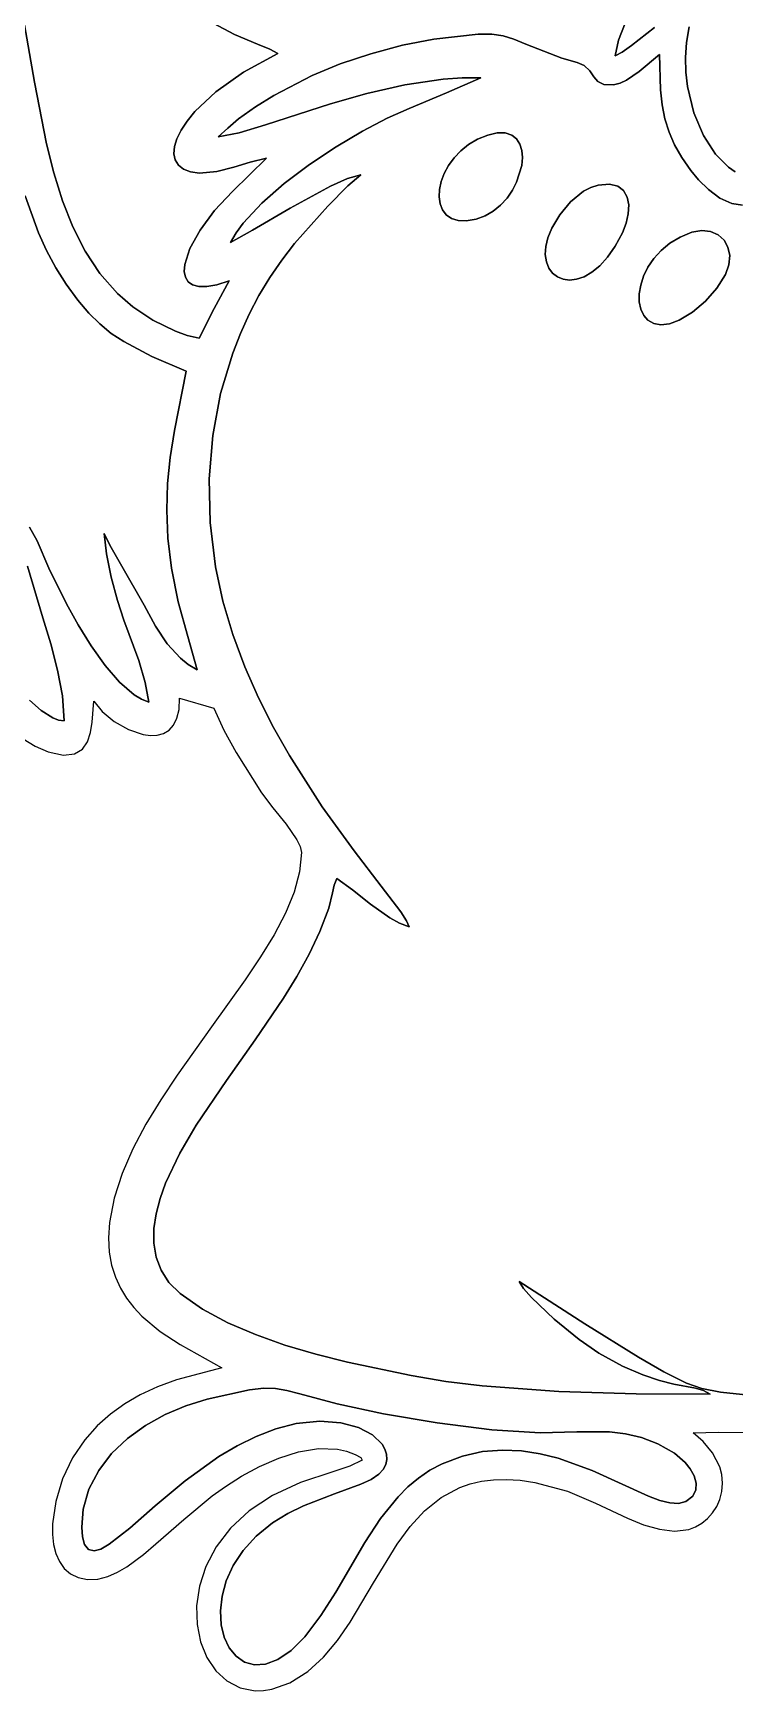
# Model space of a CAD drawing. Extents: x 1222 to 3994, y 2320 to 3800.
# Drawn here: x 2437.35 to 2446.37, y 3438.82 to 3460.13 of the extents above; entities that cross this region are included whole.
import ezdxf

# ---------------------------------------------------------------- set-up
doc = ezdxf.new("R2010")
doc.units = 0
doc.layers.add('layer_1', color=250, linetype='CONTINUOUS')

msp = doc.modelspace()

# ---------------------------------------------------------------- linework, layer by layer
at = {"layer": 'layer_1'}
for points in [[(2439.664, 3460.255), (2439.936, 3460.11), (2440.235, 3459.985), (2440.39, 3459.921), (2440.496, 3459.865), (2440.054, 3459.624), (2439.697, 3459.371), (2439.429, 3459.118), (2439.329, 3458.996), (2439.252, 3458.879), (2439.198, 3458.769), (2439.167, 3458.667), (2439.16, 3458.575), (2439.177, 3458.496), (2439.218, 3458.429), (2439.284, 3458.378), (2439.374, 3458.343), (2439.489, 3458.327), (2439.711, 3458.345), (2439.927, 3458.401), (2440.139, 3458.468), (2440.347, 3458.52), (2439.913, 3458.089), (2439.682, 3457.844), (2439.496, 3457.595), (2439.365, 3457.358), (2439.299, 3457.151), (2439.293, 3457.063), (2439.307, 3456.989), (2439.341, 3456.93), (2439.398, 3456.889), (2439.478, 3456.868), (2439.582, 3456.868), (2439.712, 3456.892), (2439.869, 3456.941), (2439.675, 3456.586), (2439.482, 3456.204), (2439.33, 3456.241), (2439.178, 3456.294), (2438.887, 3456.437), (2438.631, 3456.606), (2438.433, 3456.777), (2438.207, 3457.036), (2438.018, 3457.323), (2437.859, 3457.635), (2437.727, 3457.971), (2437.616, 3458.328), (2437.522, 3458.702), (2437.366, 3459.496), (2437.221, 3460.331)], [(2437.221, 3460.331), (2437.366, 3459.496), (2437.522, 3458.702), (2437.616, 3458.328), (2437.727, 3457.971), (2437.859, 3457.635), (2438.018, 3457.323), (2438.207, 3457.036), (2438.433, 3456.777), (2438.631, 3456.606), (2438.887, 3456.437), (2439.178, 3456.294), (2439.33, 3456.241), (2439.482, 3456.204), (2439.675, 3456.586), (2439.869, 3456.941), (2439.712, 3456.892), (2439.582, 3456.868), (2439.478, 3456.868), (2439.398, 3456.889), (2439.341, 3456.93), (2439.307, 3456.989), (2439.293, 3457.063), (2439.299, 3457.151), (2439.365, 3457.358), (2439.496, 3457.595), (2439.682, 3457.844), (2439.913, 3458.089), (2440.347, 3458.52), (2440.139, 3458.468), (2439.927, 3458.401), (2439.711, 3458.345), (2439.489, 3458.327), (2439.374, 3458.343), (2439.284, 3458.378), (2439.218, 3458.429), (2439.177, 3458.496), (2439.16, 3458.575), (2439.167, 3458.667), (2439.198, 3458.769), (2439.252, 3458.879), (2439.329, 3458.996), (2439.429, 3459.118), (2439.697, 3459.371), (2440.054, 3459.624), (2440.496, 3459.865), (2440.39, 3459.921), (2440.235, 3459.985), (2439.936, 3460.11), (2439.664, 3460.255)], [(2445.334, 3460.196), (2445.04, 3459.967), (2444.919, 3459.883), (2444.827, 3459.833), (2444.873, 3460.035), (2444.959, 3460.253)], [(2444.959, 3460.253), (2444.873, 3460.035), (2444.827, 3459.833), (2444.919, 3459.883), (2445.04, 3459.967), (2445.334, 3460.196)], [(2446.371, 3458.344), (2446.286, 3458.401), (2446.119, 3458.571), (2445.965, 3458.809), (2445.84, 3459.103), (2445.758, 3459.441), (2445.737, 3459.623), (2445.733, 3459.812), (2445.747, 3460.007), (2445.78, 3460.205)], [(2445.78, 3460.205), (2445.747, 3460.007), (2445.733, 3459.812), (2445.737, 3459.623), (2445.758, 3459.441), (2445.84, 3459.103), (2445.965, 3458.809), (2446.119, 3458.571), (2446.286, 3458.401), (2446.371, 3458.344)], [(2446.746, 3442.594), (2446.182, 3442.654), (2445.943, 3442.703), (2445.744, 3442.772), (2445.456, 3442.917), (2445.127, 3443.106), (2444.437, 3443.535), (2443.594, 3444.08), (2443.651, 3443.989), (2443.754, 3443.871), (2444.044, 3443.596), (2444.366, 3443.332), (2444.618, 3443.155), (2444.922, 3442.992), (2445.182, 3442.879), (2445.4, 3442.805), (2445.584, 3442.759), (2445.86, 3442.706), (2445.963, 3442.676), (2446.049, 3442.63), (2445.099, 3442.634), (2444.104, 3442.664), (2443.121, 3442.736), (2442.652, 3442.794), (2442.207, 3442.868), (2441.39, 3443.042), (2440.983, 3443.145), (2440.586, 3443.262), (2440.207, 3443.396), (2439.852, 3443.549), (2439.528, 3443.724), (2439.241, 3443.924), (2439.096, 3444.066), (2438.994, 3444.223), (2438.93, 3444.392), (2438.901, 3444.571), (2438.902, 3444.758), (2438.931, 3444.95), (2438.982, 3445.145), (2439.053, 3445.341), (2439.235, 3445.726), (2439.447, 3446.087), (2439.836, 3446.662), (2440.202, 3447.183), (2440.569, 3447.721), (2440.74, 3447.999), (2440.898, 3448.284), (2441.035, 3448.577), (2441.149, 3448.879), (2441.195, 3449.075), (2441.219, 3449.173), (2441.251, 3449.259), (2441.453, 3449.115), (2441.686, 3448.929), (2441.934, 3448.753), (2442.059, 3448.685), (2442.183, 3448.638), (2442.149, 3448.716), (2442.074, 3448.831), (2441.823, 3449.161), (2441.474, 3449.614), (2441.066, 3450.178), (2440.643, 3450.839), (2440.438, 3451.201), (2440.245, 3451.582), (2440.069, 3451.981), (2439.915, 3452.396), (2439.789, 3452.824), (2439.694, 3453.265), (2439.626, 3453.834), (2439.614, 3454.397), (2439.659, 3454.952), (2439.759, 3455.492), (2439.915, 3456.013), (2440.013, 3456.266), (2440.126, 3456.512), (2440.251, 3456.752), (2440.391, 3456.984), (2440.544, 3457.208), (2440.71, 3457.423), (2441.136, 3457.9), (2441.392, 3458.163), (2441.56, 3458.305), (2441.391, 3458.256), (2441.17, 3458.157), (2440.653, 3457.876), (2440.171, 3457.592), (2439.887, 3457.436), (2439.959, 3457.558), (2440.051, 3457.684), (2440.287, 3457.94), (2440.577, 3458.194), (2440.902, 3458.439), (2441.243, 3458.666), (2441.583, 3458.867), (2441.901, 3459.033), (2442.181, 3459.155), (2442.662, 3459.359), (2443.104, 3459.551), (2442.863, 3459.552), (2442.618, 3459.536), (2442.125, 3459.463), (2441.638, 3459.35), (2441.17, 3459.215), (2440.338, 3458.945), (2439.999, 3458.845), (2439.729, 3458.792), (2439.729, 3458.792), (2439.854, 3458.904), (2439.99, 3459.025), (2440.208, 3459.179), (2440.444, 3459.326), (2440.937, 3459.582), (2441.296, 3459.729), (2441.689, 3459.861), (2442.097, 3459.97), (2442.499, 3460.047), (2443.067, 3460.113), (2443.246, 3460.113), (2443.391, 3460.09), (2443.526, 3460.048), (2443.679, 3459.985), (2444.142, 3459.804), (2444.339, 3459.748), (2444.431, 3459.708), (2444.504, 3459.643), (2444.555, 3459.564), (2444.607, 3459.502), (2444.683, 3459.465), (2444.809, 3459.463), (2444.891, 3459.484), (2444.975, 3459.522), (2445.138, 3459.634), (2445.398, 3459.853), (2445.409, 3459.398), (2445.431, 3459.203), (2445.468, 3459.024), (2445.521, 3458.854), (2445.593, 3458.691), (2445.686, 3458.527), (2445.801, 3458.359), (2445.9, 3458.24), (2446.028, 3458.114), (2446.174, 3458.004), (2446.328, 3457.937), (2446.463, 3457.916)], [(2446.463, 3457.916), (2446.328, 3457.937), (2446.174, 3458.004), (2446.028, 3458.114), (2445.9, 3458.24), (2445.801, 3458.359), (2445.686, 3458.527), (2445.593, 3458.691), (2445.521, 3458.854), (2445.468, 3459.024), (2445.431, 3459.203), (2445.409, 3459.398), (2445.398, 3459.853), (2445.138, 3459.634), (2444.975, 3459.522), (2444.891, 3459.484), (2444.809, 3459.463), (2444.683, 3459.465), (2444.607, 3459.502), (2444.555, 3459.564), (2444.504, 3459.643), (2444.431, 3459.708), (2444.339, 3459.748), (2444.142, 3459.804), (2443.679, 3459.985), (2443.526, 3460.048), (2443.391, 3460.09), (2443.246, 3460.113), (2443.067, 3460.113), (2442.499, 3460.047), (2442.097, 3459.97), (2441.689, 3459.861), (2441.296, 3459.729), (2440.937, 3459.582), (2440.444, 3459.326), (2440.208, 3459.179), (2439.99, 3459.025), (2439.854, 3458.904), (2439.729, 3458.792), (2439.729, 3458.792), (2439.999, 3458.845), (2440.338, 3458.945), (2441.17, 3459.215), (2441.638, 3459.35), (2442.125, 3459.463), (2442.618, 3459.536), (2442.863, 3459.552), (2443.104, 3459.551), (2442.662, 3459.359), (2442.181, 3459.155), (2441.901, 3459.033), (2441.583, 3458.867), (2441.243, 3458.666), (2440.902, 3458.439), (2440.577, 3458.194), (2440.287, 3457.94), (2440.051, 3457.684), (2439.959, 3457.558), (2439.887, 3457.436), (2440.171, 3457.592), (2440.653, 3457.876), (2441.17, 3458.157), (2441.391, 3458.256), (2441.56, 3458.305), (2441.392, 3458.163), (2441.136, 3457.9), (2440.71, 3457.423), (2440.544, 3457.208), (2440.391, 3456.984), (2440.251, 3456.752), (2440.126, 3456.512), (2440.013, 3456.266), (2439.915, 3456.013), (2439.759, 3455.492), (2439.659, 3454.952), (2439.614, 3454.397), (2439.626, 3453.834), (2439.694, 3453.265), (2439.789, 3452.824), (2439.915, 3452.396), (2440.069, 3451.981), (2440.245, 3451.582), (2440.438, 3451.201), (2440.643, 3450.839), (2441.066, 3450.178), (2441.474, 3449.614), (2441.823, 3449.161), (2442.074, 3448.831), (2442.149, 3448.716), (2442.183, 3448.638), (2442.059, 3448.685), (2441.934, 3448.753), (2441.686, 3448.929), (2441.453, 3449.115), (2441.251, 3449.259), (2441.219, 3449.173), (2441.195, 3449.075), (2441.149, 3448.879), (2441.035, 3448.577), (2440.898, 3448.284), (2440.74, 3447.999), (2440.569, 3447.721), (2440.202, 3447.183), (2439.836, 3446.662), (2439.447, 3446.087), (2439.235, 3445.726), (2439.053, 3445.341), (2438.982, 3445.145), (2438.931, 3444.95), (2438.902, 3444.758), (2438.901, 3444.571), (2438.93, 3444.392), (2438.994, 3444.223), (2439.096, 3444.066), (2439.241, 3443.924), (2439.528, 3443.724), (2439.852, 3443.549), (2440.207, 3443.396), (2440.586, 3443.262), (2440.983, 3443.145), (2441.39, 3443.042), (2442.207, 3442.868), (2442.652, 3442.794), (2443.121, 3442.736), (2444.104, 3442.664), (2445.099, 3442.634), (2446.049, 3442.63), (2445.963, 3442.676), (2445.86, 3442.706), (2445.584, 3442.759), (2445.4, 3442.805), (2445.182, 3442.879), (2444.922, 3442.992), (2444.618, 3443.155), (2444.366, 3443.332), (2444.044, 3443.596), (2443.754, 3443.871), (2443.651, 3443.989), (2443.594, 3444.08), (2444.437, 3443.535), (2445.127, 3443.106), (2445.456, 3442.917), (2445.744, 3442.772), (2445.943, 3442.703), (2446.182, 3442.654), (2446.746, 3442.594)], [(2437.246, 3458.035), (2437.419, 3457.559), (2437.523, 3457.331), (2437.641, 3457.11), (2437.774, 3456.897), (2437.923, 3456.692), (2438.064, 3456.527), (2438.207, 3456.387), (2438.355, 3456.266), (2438.514, 3456.16), (2438.874, 3455.971), (2439.318, 3455.78), (2439.167, 3455.017), (2439.113, 3454.672), (2439.078, 3454.335), (2439.067, 3453.993), (2439.082, 3453.635), (2439.13, 3453.247), (2439.212, 3452.816), (2439.336, 3452.368), (2439.458, 3451.94), (2439.343, 3452.011), (2439.242, 3452.09), (2439.071, 3452.276), (2438.923, 3452.502), (2438.777, 3452.774), (2438.49, 3453.275), (2438.338, 3453.542), (2438.264, 3453.694), (2438.293, 3453.433), (2438.355, 3453.132), (2438.434, 3452.833), (2438.516, 3452.579), (2438.707, 3452.062), (2438.792, 3451.78), (2438.836, 3451.527), (2438.744, 3451.563), (2438.65, 3451.618), (2438.461, 3451.781), (2438.275, 3451.998), (2438.096, 3452.25), (2437.93, 3452.519), (2437.78, 3452.788), (2437.554, 3453.249), (2437.403, 3453.598), (2437.302, 3453.776)], [(2437.302, 3453.776), (2437.403, 3453.598), (2437.554, 3453.249), (2437.78, 3452.788), (2437.93, 3452.519), (2438.096, 3452.25), (2438.275, 3451.998), (2438.461, 3451.781), (2438.65, 3451.618), (2438.744, 3451.563), (2438.836, 3451.527), (2438.792, 3451.78), (2438.707, 3452.062), (2438.516, 3452.579), (2438.434, 3452.833), (2438.355, 3453.132), (2438.293, 3453.433), (2438.264, 3453.694), (2438.338, 3453.542), (2438.49, 3453.275), (2438.777, 3452.774), (2438.923, 3452.502), (2439.071, 3452.276), (2439.242, 3452.09), (2439.343, 3452.011), (2439.458, 3451.94), (2439.336, 3452.368), (2439.212, 3452.816), (2439.13, 3453.247), (2439.082, 3453.635), (2439.067, 3453.993), (2439.078, 3454.335), (2439.113, 3454.672), (2439.167, 3455.017), (2439.318, 3455.78), (2438.874, 3455.971), (2438.514, 3456.16), (2438.355, 3456.266), (2438.207, 3456.387), (2438.064, 3456.527), (2437.923, 3456.692), (2437.774, 3456.897), (2437.641, 3457.11), (2437.523, 3457.331), (2437.419, 3457.559), (2437.246, 3458.035)], [(2437.279, 3453.273), (2437.473, 3452.611), (2437.576, 3452.274), (2437.665, 3451.937), (2437.727, 3451.606), (2437.748, 3451.285), (2437.676, 3451.296), (2437.603, 3451.323), (2437.453, 3451.417), (2437.302, 3451.553)], [(2437.302, 3451.553), (2437.453, 3451.417), (2437.603, 3451.323), (2437.676, 3451.296), (2437.748, 3451.285), (2437.727, 3451.606), (2437.665, 3451.937), (2437.576, 3452.274), (2437.473, 3452.611), (2437.279, 3453.273)], [(2437.222, 3451.053), (2437.375, 3450.958), (2437.543, 3450.887), (2437.739, 3450.845), (2437.882, 3450.86), (2437.983, 3450.92), (2438.049, 3451.015), (2438.089, 3451.135), (2438.11, 3451.269), (2438.13, 3451.538), (2438.237, 3451.404), (2438.391, 3451.277), (2438.574, 3451.173), (2438.765, 3451.109), (2438.858, 3451.097), (2438.946, 3451.101), (2439.026, 3451.123), (2439.097, 3451.165), (2439.155, 3451.23), (2439.198, 3451.318), (2439.225, 3451.433), (2439.231, 3451.576), (2439.672, 3451.449), (2439.801, 3451.164), (2439.957, 3450.879), (2440.286, 3450.361), (2440.432, 3450.166), (2440.6, 3449.956), (2440.739, 3449.757), (2440.781, 3449.669), (2440.797, 3449.595), (2440.774, 3449.345), (2440.704, 3449.085), (2440.592, 3448.815), (2440.446, 3448.536), (2440.271, 3448.25), (2440.074, 3447.956), (2439.642, 3447.351), (2439.2, 3446.73), (2438.991, 3446.415), (2438.8, 3446.099), (2438.631, 3445.782), (2438.493, 3445.465), (2438.391, 3445.15), (2438.332, 3444.837), (2438.319, 3444.639), (2438.329, 3444.456), (2438.359, 3444.288), (2438.407, 3444.134), (2438.471, 3443.992), (2438.551, 3443.862), (2438.643, 3443.743), (2438.747, 3443.633), (2438.981, 3443.437), (2439.24, 3443.267), (2439.773, 3442.968), (2439.193, 3442.813), (2438.948, 3442.724), (2438.727, 3442.623), (2438.527, 3442.507), (2438.345, 3442.374), (2438.175, 3442.221), (2438.014, 3442.045), (2437.856, 3441.812), (2437.729, 3441.54), (2437.642, 3441.251), (2437.6, 3440.963), (2437.6, 3440.827), (2437.613, 3440.698), (2437.642, 3440.581), (2437.688, 3440.477), (2437.75, 3440.389), (2437.831, 3440.32), (2437.931, 3440.272), (2438.05, 3440.248), (2438.18, 3440.253), (2438.309, 3440.287), (2438.434, 3440.342), (2438.554, 3440.412), (2438.767, 3440.571), (2438.927, 3440.707), (2439.285, 3441.018), (2439.651, 3441.323), (2439.822, 3441.445), (2440.027, 3441.574), (2440.258, 3441.699), (2440.506, 3441.807), (2440.762, 3441.888), (2441.017, 3441.931), (2441.262, 3441.923), (2441.377, 3441.897), (2441.487, 3441.855), (2441.56, 3441.815), (2441.576, 3441.782), (2441.418, 3441.705), (2441.203, 3441.63), (2440.786, 3441.495), (2440.425, 3441.327), (2440.127, 3441.129), (2439.887, 3440.906), (2439.703, 3440.666), (2439.571, 3440.415), (2439.488, 3440.161), (2439.451, 3439.911), (2439.457, 3439.67), (2439.502, 3439.446), (2439.583, 3439.245), (2439.697, 3439.075), (2439.841, 3438.943), (2440.011, 3438.854), (2440.204, 3438.816), (2440.309, 3438.819), (2440.418, 3438.836), (2440.648, 3438.921), (2440.879, 3439.066), (2441.082, 3439.25), (2441.262, 3439.463), (2441.425, 3439.698), (2441.725, 3440.203), (2442.028, 3440.701), (2442.195, 3440.929), (2442.381, 3441.131), (2442.592, 3441.301), (2442.832, 3441.43), (2442.966, 3441.477), (2443.11, 3441.51), (2443.264, 3441.53), (2443.429, 3441.534), (2443.606, 3441.523), (2443.796, 3441.495), (2444.218, 3441.383), (2444.577, 3441.227), (2444.985, 3441.035), (2445.194, 3440.952), (2445.398, 3440.893), (2445.593, 3440.868), (2445.773, 3440.89), (2445.86, 3440.923), (2445.942, 3440.97), (2446.016, 3441.031), (2446.081, 3441.103), (2446.134, 3441.186), (2446.175, 3441.278), (2446.2, 3441.38), (2446.209, 3441.488), (2446.199, 3441.596), (2446.172, 3441.697), (2446.08, 3441.875), (2445.958, 3442.021), (2445.832, 3442.132), (2446.156, 3442.143), (2446.523, 3442.136)]]:
    msp.add_lwpolyline(points, dxfattribs=at)
for points in [[(2443.191, 3458.815), (2443.314, 3458.843), (2443.417, 3458.842), (2443.499, 3458.815), (2443.561, 3458.767), (2443.605, 3458.7), (2443.63, 3458.619), (2443.637, 3458.525), (2443.628, 3458.424), (2443.563, 3458.211), (2443.508, 3458.106), (2443.439, 3458.006), (2443.357, 3457.916), (2443.263, 3457.838), (2443.158, 3457.776), (2443.041, 3457.734), (2442.916, 3457.713), (2442.81, 3457.717), (2442.724, 3457.744), (2442.657, 3457.791), (2442.609, 3457.855), (2442.579, 3457.932), (2442.567, 3458.02), (2442.572, 3458.117), (2442.595, 3458.218), (2442.633, 3458.321), (2442.688, 3458.423), (2442.759, 3458.521), (2442.845, 3458.612), (2442.946, 3458.694), (2443.061, 3458.762), (2443.191, 3458.815)], [(2443.191, 3458.815), (2443.061, 3458.762), (2442.946, 3458.694), (2442.845, 3458.612), (2442.759, 3458.521), (2442.688, 3458.423), (2442.633, 3458.321), (2442.595, 3458.218), (2442.572, 3458.117), (2442.567, 3458.02), (2442.579, 3457.932), (2442.609, 3457.855), (2442.657, 3457.791), (2442.724, 3457.744), (2442.81, 3457.717), (2442.916, 3457.713), (2443.041, 3457.734), (2443.158, 3457.776), (2443.263, 3457.838), (2443.357, 3457.916), (2443.439, 3458.006), (2443.508, 3458.106), (2443.563, 3458.211), (2443.628, 3458.424), (2443.637, 3458.525), (2443.63, 3458.619), (2443.605, 3458.7), (2443.561, 3458.767), (2443.499, 3458.815), (2443.417, 3458.842), (2443.314, 3458.843), (2443.191, 3458.815)], [(2444.612, 3458.173), (2444.754, 3458.184), (2444.861, 3458.158), (2444.937, 3458.101), (2444.983, 3458.018), (2445.003, 3457.917), (2444.997, 3457.802), (2444.969, 3457.681), (2444.921, 3457.56), (2444.828, 3457.388), (2444.73, 3457.247), (2444.63, 3457.136), (2444.529, 3457.052), (2444.429, 3456.995), (2444.333, 3456.962), (2444.243, 3456.952), (2444.16, 3456.963), (2444.087, 3456.993), (2444.025, 3457.042), (2443.977, 3457.106), (2443.945, 3457.186), (2443.931, 3457.278), (2443.936, 3457.382), (2443.963, 3457.495), (2444.013, 3457.617), (2444.117, 3457.79), (2444.254, 3457.958), (2444.421, 3458.094), (2444.514, 3458.142), (2444.612, 3458.173)], [(2444.612, 3458.173), (2444.514, 3458.142), (2444.421, 3458.094), (2444.254, 3457.958), (2444.117, 3457.79), (2444.013, 3457.617), (2443.963, 3457.495), (2443.936, 3457.382), (2443.931, 3457.278), (2443.945, 3457.186), (2443.977, 3457.106), (2444.025, 3457.042), (2444.087, 3456.993), (2444.16, 3456.963), (2444.243, 3456.952), (2444.333, 3456.962), (2444.429, 3456.995), (2444.529, 3457.052), (2444.63, 3457.136), (2444.73, 3457.247), (2444.828, 3457.388), (2444.921, 3457.56), (2444.969, 3457.681), (2444.997, 3457.802), (2445.003, 3457.917), (2444.983, 3458.018), (2444.937, 3458.101), (2444.861, 3458.158), (2444.754, 3458.184), (2444.612, 3458.173)], [(2445.814, 3457.566), (2445.941, 3457.588), (2446.054, 3457.576), (2446.151, 3457.534), (2446.227, 3457.466), (2446.278, 3457.376), (2446.301, 3457.269), (2446.291, 3457.149), (2446.245, 3457.021), (2446.136, 3456.849), (2445.99, 3456.682), (2445.824, 3456.538), (2445.653, 3456.435), (2445.525, 3456.39), (2445.415, 3456.378), (2445.324, 3456.394), (2445.25, 3456.435), (2445.195, 3456.497), (2445.157, 3456.577), (2445.139, 3456.671), (2445.139, 3456.775), (2445.157, 3456.887), (2445.194, 3457.002), (2445.25, 3457.117), (2445.325, 3457.229), (2445.418, 3457.333), (2445.531, 3457.426), (2445.663, 3457.505), (2445.814, 3457.566)], [(2445.814, 3457.566), (2445.663, 3457.505), (2445.531, 3457.426), (2445.418, 3457.333), (2445.325, 3457.229), (2445.25, 3457.117), (2445.194, 3457.002), (2445.157, 3456.887), (2445.139, 3456.775), (2445.139, 3456.671), (2445.157, 3456.577), (2445.195, 3456.497), (2445.25, 3456.435), (2445.324, 3456.394), (2445.415, 3456.378), (2445.525, 3456.39), (2445.653, 3456.435), (2445.824, 3456.538), (2445.99, 3456.682), (2446.136, 3456.849), (2446.245, 3457.021), (2446.291, 3457.149), (2446.301, 3457.269), (2446.278, 3457.376), (2446.227, 3457.466), (2446.151, 3457.534), (2446.054, 3457.576), (2445.941, 3457.588), (2445.814, 3457.566)], [(2440.73, 3442.252), (2440.468, 3442.184), (2440.215, 3442.088), (2439.971, 3441.967), (2439.737, 3441.828), (2439.304, 3441.515), (2438.92, 3441.194), (2438.594, 3440.908), (2438.329, 3440.7), (2438.222, 3440.639), (2438.133, 3440.615), (2438.063, 3440.632), (2438.012, 3440.696), (2437.985, 3440.796), (2437.976, 3440.92), (2437.993, 3441.152), (2438.068, 3441.411), (2438.193, 3441.65), (2438.359, 3441.866), (2438.562, 3442.059), (2438.793, 3442.226), (2439.045, 3442.368), (2439.311, 3442.481), (2439.585, 3442.565), (2440.132, 3442.685), (2440.314, 3442.706), (2440.465, 3442.703), (2440.612, 3442.679), (2440.777, 3442.636), (2441.256, 3442.507), (2441.85, 3442.379), (2442.543, 3442.261), (2443.246, 3442.173), (2443.866, 3442.135), (2444.334, 3442.145), (2444.757, 3442.144), (2444.961, 3442.121), (2445.166, 3442.073), (2445.375, 3441.993), (2445.591, 3441.873), (2445.728, 3441.752), (2445.793, 3441.67), (2445.843, 3441.58), (2445.87, 3441.488), (2445.867, 3441.399), (2445.826, 3441.318), (2445.737, 3441.25), (2445.644, 3441.225), (2445.533, 3441.232), (2445.404, 3441.265), (2445.259, 3441.32), (2444.533, 3441.65), (2444.098, 3441.806), (2443.867, 3441.864), (2443.627, 3441.901), (2443.379, 3441.912), (2443.126, 3441.892), (2442.867, 3441.835), (2442.605, 3441.736), (2442.447, 3441.652), (2442.3, 3441.552), (2442.166, 3441.438), (2442.04, 3441.312), (2441.815, 3441.032), (2441.613, 3440.724), (2441.24, 3440.086), (2441.049, 3439.784), (2440.841, 3439.512), (2440.664, 3439.335), (2440.495, 3439.22), (2440.338, 3439.161), (2440.194, 3439.151), (2440.067, 3439.187), (2439.958, 3439.262), (2439.871, 3439.37), (2439.807, 3439.507), (2439.768, 3439.667), (2439.758, 3439.845), (2439.779, 3440.035), (2439.832, 3440.231), (2439.921, 3440.429), (2440.048, 3440.622), (2440.215, 3440.806), (2440.424, 3440.975), (2440.623, 3441.096), (2440.826, 3441.195), (2441.223, 3441.348), (2441.563, 3441.471), (2441.695, 3441.532), (2441.793, 3441.6), (2441.847, 3441.662), (2441.881, 3441.726), (2441.895, 3441.792), (2441.892, 3441.859), (2441.87, 3441.925), (2441.833, 3441.989), (2441.711, 3442.106), (2441.532, 3442.2), (2441.305, 3442.263), (2441.035, 3442.283), (2440.73, 3442.252)], [(2440.73, 3442.252), (2441.035, 3442.283), (2441.305, 3442.263), (2441.532, 3442.2), (2441.711, 3442.106), (2441.833, 3441.989), (2441.87, 3441.925), (2441.892, 3441.859), (2441.895, 3441.792), (2441.881, 3441.726), (2441.847, 3441.662), (2441.793, 3441.6), (2441.695, 3441.532), (2441.563, 3441.471), (2441.223, 3441.348), (2440.826, 3441.195), (2440.623, 3441.096), (2440.424, 3440.975), (2440.215, 3440.806), (2440.048, 3440.622), (2439.921, 3440.429), (2439.832, 3440.231), (2439.779, 3440.035), (2439.758, 3439.845), (2439.768, 3439.667), (2439.807, 3439.507), (2439.871, 3439.37), (2439.958, 3439.262), (2440.067, 3439.187), (2440.194, 3439.151), (2440.338, 3439.161), (2440.495, 3439.22), (2440.664, 3439.335), (2440.841, 3439.512), (2441.049, 3439.784), (2441.24, 3440.086), (2441.613, 3440.724), (2441.815, 3441.032), (2442.04, 3441.312), (2442.166, 3441.438), (2442.3, 3441.552), (2442.447, 3441.652), (2442.605, 3441.736), (2442.867, 3441.835), (2443.126, 3441.892), (2443.379, 3441.912), (2443.627, 3441.901), (2443.867, 3441.864), (2444.098, 3441.806), (2444.533, 3441.65), (2445.259, 3441.32), (2445.404, 3441.265), (2445.533, 3441.232), (2445.644, 3441.225), (2445.737, 3441.25), (2445.826, 3441.318), (2445.867, 3441.399), (2445.87, 3441.488), (2445.843, 3441.58), (2445.793, 3441.67), (2445.728, 3441.752), (2445.591, 3441.873), (2445.375, 3441.993), (2445.166, 3442.073), (2444.961, 3442.121), (2444.757, 3442.144), (2444.334, 3442.145), (2443.866, 3442.135), (2443.246, 3442.173), (2442.543, 3442.261), (2441.85, 3442.379), (2441.256, 3442.507), (2440.777, 3442.636), (2440.612, 3442.679), (2440.465, 3442.703), (2440.314, 3442.706), (2440.132, 3442.685), (2439.585, 3442.565), (2439.311, 3442.481), (2439.045, 3442.368), (2438.793, 3442.226), (2438.562, 3442.059), (2438.359, 3441.866), (2438.193, 3441.65), (2438.068, 3441.411), (2437.993, 3441.152), (2437.976, 3440.92), (2437.985, 3440.796), (2438.012, 3440.696), (2438.063, 3440.632), (2438.133, 3440.615), (2438.222, 3440.639), (2438.329, 3440.7), (2438.594, 3440.908), (2438.92, 3441.194), (2439.304, 3441.515), (2439.737, 3441.828), (2439.971, 3441.967), (2440.215, 3442.088), (2440.468, 3442.184), (2440.73, 3442.252)]]:
    msp.add_lwpolyline(points, close=True, dxfattribs=at)

doc.saveas('drawing.dxf')
